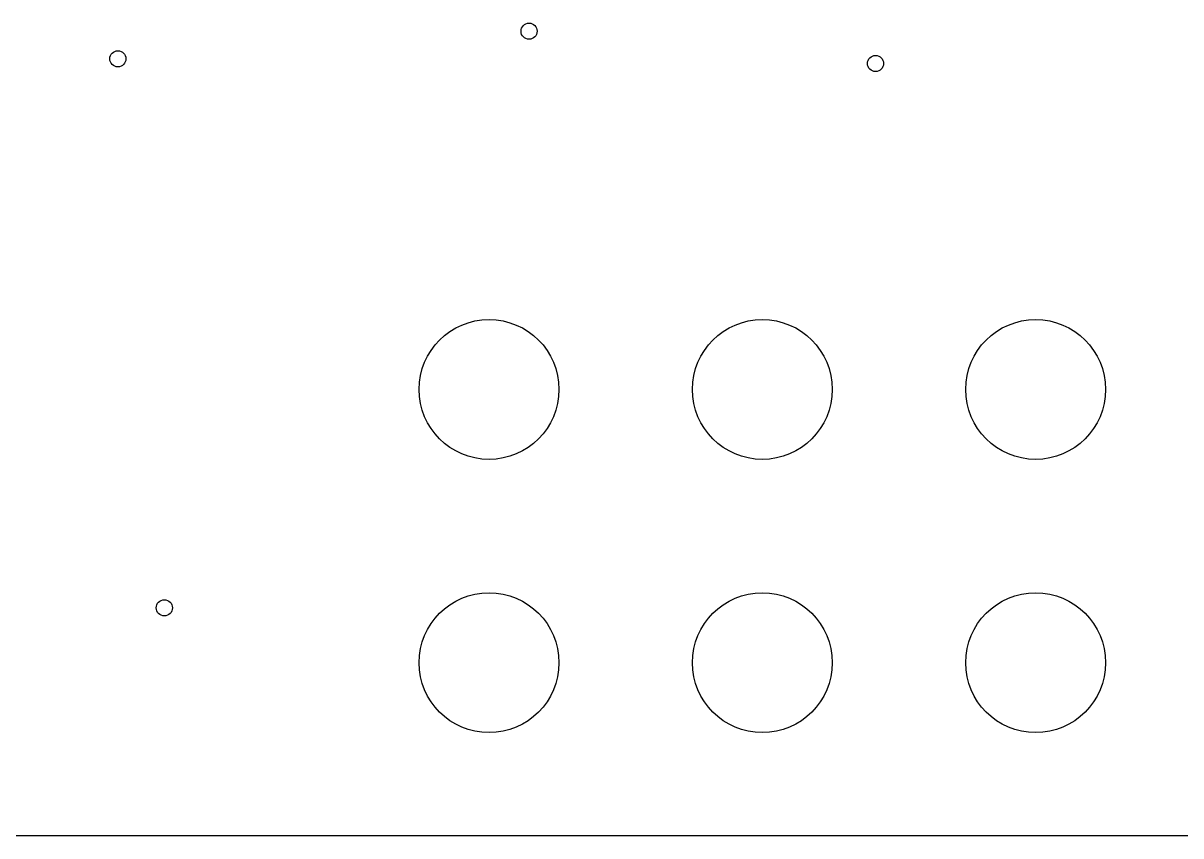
# Model space of a CAD drawing. Extents: x 114.9 to 199.6, y -137.1 to -76.7.
# Drawn here: x 125.37 to 136.13, y -126.15 to -118.59 of the extents above; entities that cross this region are included whole.
import ezdxf

# ---------------------------------------------------------------- set-up
doc = ezdxf.new("R2010")
doc.units = 0
doc.layers.add('BLACK', color=7, linetype='CONTINUOUS')

msp = doc.modelspace()

# ---------------------------------------------------------------- linework, layer by layer
at = {"layer": 'BLACK', "linetype": 'CONTINUOUS'}
msp.add_line((143.648416, -126.1495), (115.632407, -126.1495), dxfattribs=at)
at = {"layer": 'BLACK'}
for centre, radius in [((130.07, -118.67), 0.075), ((126.248206, -118.926328), 0.075), ((133.29, -118.97), 0.075), ((129.698, -122), 0.65), ((132.238, -122), 0.65), ((134.778, -122), 0.65), ((126.68, -124.03), 0.075), ((129.698, -124.54), 0.65), ((132.238, -124.54), 0.65), ((134.778, -124.54), 0.65)]:
    msp.add_circle(centre, radius, dxfattribs=at)
at = {"layer": 'WHITE'}
for centre, radius in [((130.07, -118.67), 0.075), ((126.248206, -118.926328), 0.075), ((133.29, -118.97), 0.075), ((129.698, -122), 0.65), ((132.238, -122), 0.65), ((134.778, -122), 0.65), ((126.68, -124.03), 0.075), ((129.698, -124.54), 0.65), ((132.238, -124.54), 0.65), ((134.778, -124.54), 0.65)]:
    msp.add_circle(centre, radius, dxfattribs=at)

doc.saveas('drawing.dxf')
